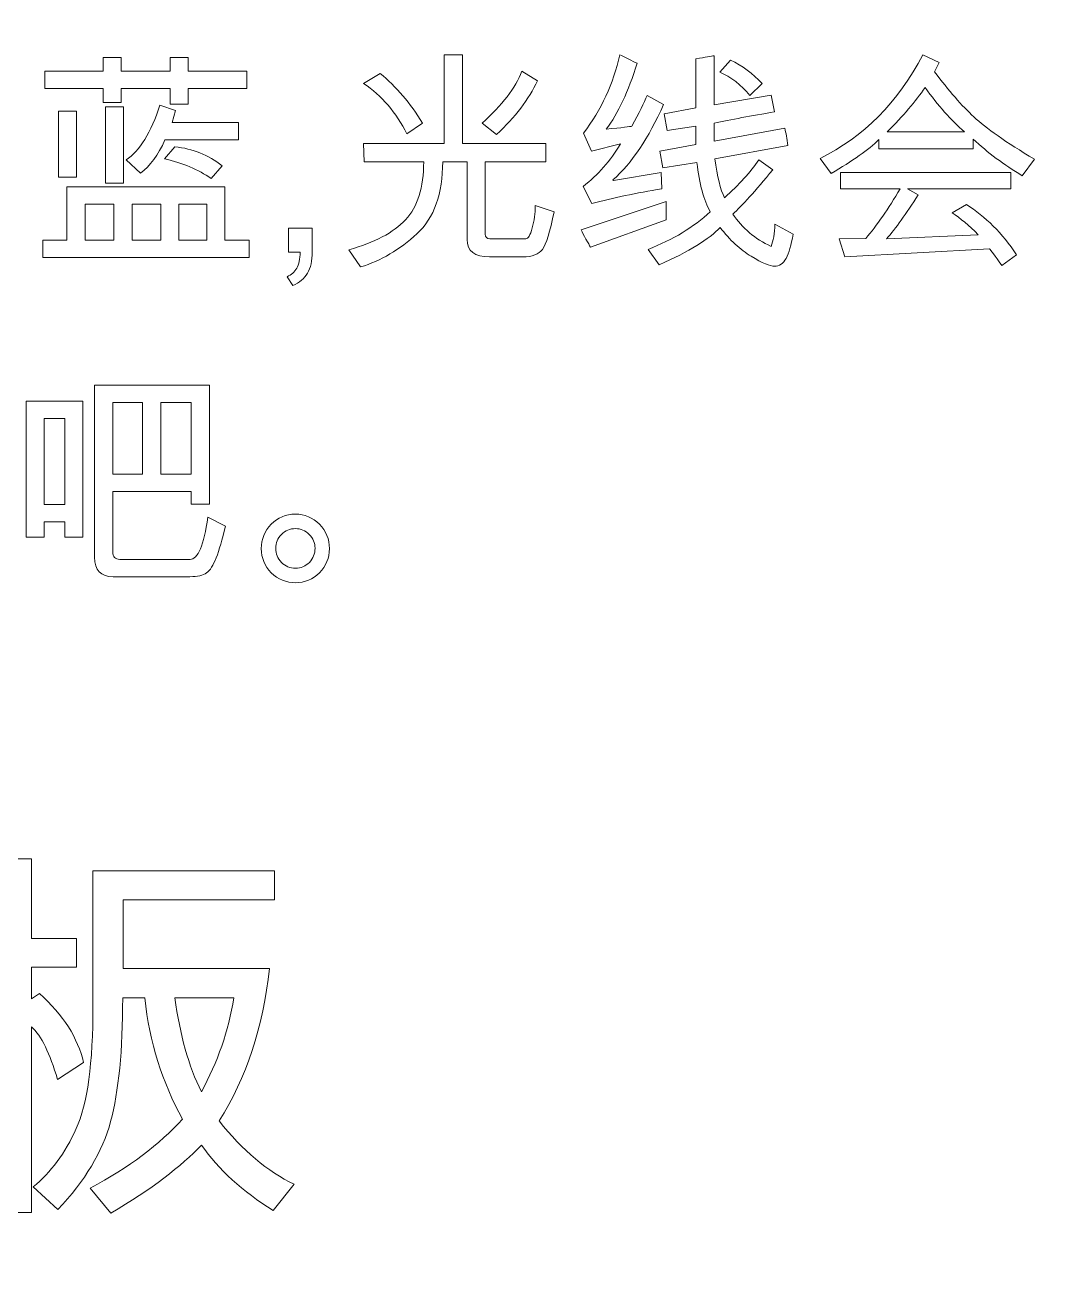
# Model space of a CAD drawing. Header units: millimetres. Extents: x 323 to 983, y 59 to 560.
# Drawn here: x 484.2 to 520.01, y 163.19 to 207.17 of the extents above; entities that cross this region are included whole.
import ezdxf

# ---------------------------------------------------------------- set-up
doc = ezdxf.new("R2010")
doc.units = ezdxf.units.MM
doc.header["$MEASUREMENT"] = 0
doc.layers.add('layer 1', color=7, linetype='Continuous')

msp = doc.modelspace()

# ---------------------------------------------------------------- linework, layer by layer
at = {"layer": 'layer 1', "color": 142, "lineweight": 9}
msp.add_open_spline([(332.7743, 558.5647), (332.7743, 558.5647), (612.7743, 558.5647), (612.7743, 558.5647), (612.7743, 558.5647), (615.4248, 558.5664), (617.9674, 557.5151), (619.8428, 555.6421), (619.8428, 555.6421), (621.7182, 553.7691), (622.7727, 551.2152), (622.7743, 548.5647), (622.7743, 548.5647), (622.7743, 548.5647), (622.7743, 68.5647), (622.7743, 68.5647), (622.7743, 68.5647), (622.776, 65.9143), (621.7247, 63.3717), (619.8517, 61.4963), (619.8517, 61.4963), (617.9787, 59.6209), (615.4248, 58.5664), (612.7743, 58.5647), (612.7743, 58.5647), (612.7743, 58.5647), (332.7743, 58.5647), (332.7743, 58.5647), (332.7743, 58.5647), (330.1239, 58.5631), (327.5813, 59.6144), (325.7059, 61.4873), (325.7059, 61.4873), (323.8305, 63.3603), (322.776, 65.9143), (322.7743, 68.5647), (322.7743, 68.5647), (322.7743, 68.5647), (322.7743, 548.5647), (322.7743, 548.5647), (322.7743, 548.5647), (322.7727, 551.2152), (323.824, 553.7578), (325.6969, 555.6332), (325.6969, 555.6332), (327.5699, 557.5086), (330.1239, 558.5631), (332.7743, 558.5647)], degree=3, knots=[0, 0, 0, 0, 0.0833333, 0.0833333, 0.0833333, 0.0833333, 0.1666667, 0.1666667, 0.1666667, 0.1666667, 0.25, 0.25, 0.25, 0.25, 0.3333333, 0.3333333, 0.3333333, 0.3333333, 0.4166667, 0.4166667, 0.4166667, 0.4166667, 0.5, 0.5, 0.5, 0.5, 0.5833333, 0.5833333, 0.5833333, 0.5833333, 0.6666667, 0.6666667, 0.6666667, 0.6666667, 0.75, 0.75, 0.75, 0.75, 0.8333333, 0.8333333, 0.8333333, 0.8333333, 0.9166667, 0.9166667, 0.9166667, 0.9166667, 1, 1, 1, 1], dxfattribs=at)
at = {"layer": 'layer 1', "lineweight": 9}
for points, knots in [([(491.9931, 204.9475), (491.9931, 204.9475), (489.9348, 204.9475), (489.9348, 204.9475), (489.9348, 204.9475), (489.9348, 204.9475), (489.9348, 204.3975), (489.9348, 204.3975), (489.9348, 204.3975), (489.9348, 204.3975), (489.3001, 204.3975), (489.3001, 204.3975), (489.3001, 204.3975), (489.3001, 204.3975), (489.3001, 204.9475), (489.3001, 204.9475), (489.3001, 204.9475), (489.3001, 204.9475), (487.5751, 204.9475), (487.5751, 204.9475), (487.5751, 204.9475), (487.5751, 204.9475), (487.5751, 204.4461), (487.5751, 204.4461), (487.5751, 204.4461), (487.5751, 204.4461), (486.9445, 204.4461), (486.9445, 204.4461), (486.9445, 204.4461), (486.9445, 204.4461), (486.9445, 204.9475), (486.9445, 204.9475), (486.9445, 204.9475), (486.9445, 204.9475), (484.8932, 204.9475), (484.8932, 204.9475), (484.8932, 204.9475), (484.8932, 204.9475), (484.8932, 205.5572), (484.8932, 205.5572), (484.8932, 205.5572), (484.8932, 205.5572), (486.9445, 205.5572), (486.9445, 205.5572), (486.9445, 205.5572), (486.9445, 205.5572), (486.9445, 206.0378), (486.9445, 206.0378), (486.9445, 206.0378), (486.9445, 206.0378), (487.5751, 206.0378), (487.5751, 206.0378), (487.5751, 206.0378), (487.5751, 206.0378), (487.5751, 205.5572), (487.5751, 205.5572), (487.5751, 205.5572), (487.5751, 205.5572), (489.3001, 205.5572), (489.3001, 205.5572), (489.3001, 205.5572), (489.3001, 205.5572), (489.3001, 206.0378), (489.3001, 206.0378), (489.3001, 206.0378), (489.3001, 206.0378), (489.9348, 206.0378), (489.9348, 206.0378), (489.9348, 206.0378), (489.9348, 206.0378), (489.9348, 205.5572), (489.9348, 205.5572), (489.9348, 205.5572), (489.9348, 205.5572), (491.9931, 205.5572), (491.9931, 205.5572), (491.9931, 205.5572), (491.9931, 205.5572), (491.9931, 204.9475), (491.9931, 204.9475)], [0, 0, 0, 0, 0.05, 0.05, 0.05, 0.05, 0.1, 0.1, 0.1, 0.1, 0.15, 0.15, 0.15, 0.15, 0.2, 0.2, 0.2, 0.2, 0.25, 0.25, 0.25, 0.25, 0.3, 0.3, 0.3, 0.3, 0.35, 0.35, 0.35, 0.35, 0.4, 0.4, 0.4, 0.4, 0.45, 0.45, 0.45, 0.45, 0.5, 0.5, 0.5, 0.5, 0.55, 0.55, 0.55, 0.55, 0.6, 0.6, 0.6, 0.6, 0.65, 0.65, 0.65, 0.65, 0.7, 0.7, 0.7, 0.7, 0.75, 0.75, 0.75, 0.75, 0.8, 0.8, 0.8, 0.8, 0.85, 0.85, 0.85, 0.85, 0.9, 0.9, 0.9, 0.9, 0.95, 0.95, 0.95, 0.95, 1, 1, 1, 1]), ([(502.7765, 200.6142), (502.6362, 199.9058), (502.5001, 199.4642), (502.3695, 199.2906), (502.3695, 199.2906), (502.239, 199.1169), (502.0098, 199.0308), (501.682, 199.0308), (501.682, 199.0308), (501.682, 199.0308), (500.5098, 199.0308), (500.5098, 199.0308), (500.5098, 199.0308), (499.9862, 199.0308), (499.7251, 199.2336), (499.7251, 199.6406), (499.7251, 199.6406), (499.7251, 199.6406), (499.7251, 202.3711), (499.7251, 202.3711), (499.7251, 202.3711), (499.7251, 202.3711), (498.8668, 202.3711), (498.8668, 202.3711), (498.8668, 202.3711), (498.8695, 201.2461), (498.5681, 200.4031), (497.9626, 199.8419), (497.9626, 199.8419), (497.3584, 199.2822), (496.6987, 198.8919), (495.9848, 198.6725), (495.9848, 198.6725), (495.9848, 198.6725), (495.5751, 199.2794), (495.5751, 199.2794), (495.5751, 199.2794), (496.4723, 199.5281), (497.1348, 199.8794), (497.5598, 200.3322), (497.5598, 200.3322), (497.9862, 200.7864), (498.1987, 201.4655), (498.1987, 202.3711), (498.1987, 202.3711), (498.1987, 202.3711), (496.107, 202.3711), (496.107, 202.3711), (496.107, 202.3711), (496.107, 202.3711), (496.0918, 203.0058), (496.0918, 203.0058), (496.0918, 203.0058), (496.0918, 203.0058), (498.9237, 203.0058), (498.9237, 203.0058), (498.9237, 203.0058), (498.9237, 203.0058), (498.9237, 206.1308), (498.9237, 206.1308), (498.9237, 206.1308), (498.9237, 206.1308), (499.5584, 206.1308), (499.5584, 206.1308), (499.5584, 206.1308), (499.5584, 206.1308), (499.5584, 203.0058), (499.5584, 203.0058), (499.5584, 203.0058), (499.5584, 203.0058), (502.4834, 203.0058), (502.4834, 203.0058), (502.4834, 203.0058), (502.4834, 203.0058), (502.4834, 202.3711), (502.4834, 202.3711), (502.4834, 202.3711), (502.4834, 202.3711), (500.3598, 202.3711), (500.3598, 202.3711), (500.3598, 202.3711), (500.3598, 202.3711), (500.3598, 199.8239), (500.3598, 199.8239), (500.3598, 199.8239), (500.3598, 199.7183), (500.4154, 199.6656), (500.5265, 199.6656), (500.5265, 199.6656), (500.5265, 199.6656), (501.7834, 199.6656), (501.7834, 199.6656), (501.7834, 199.6656), (501.8654, 199.6656), (501.9417, 199.7919), (502.0112, 200.0433), (502.0112, 200.0433), (502.082, 200.2961), (502.1167, 200.5586), (502.1167, 200.8294), (502.1167, 200.8294), (502.1167, 200.8294), (502.7765, 200.6142), (502.7765, 200.6142)], [0, 0, 0, 0, 0.0384615, 0.0384615, 0.0384615, 0.0384615, 0.0769231, 0.0769231, 0.0769231, 0.0769231, 0.1153846, 0.1153846, 0.1153846, 0.1153846, 0.1538462, 0.1538462, 0.1538462, 0.1538462, 0.1923077, 0.1923077, 0.1923077, 0.1923077, 0.2307692, 0.2307692, 0.2307692, 0.2307692, 0.2692308, 0.2692308, 0.2692308, 0.2692308, 0.3076923, 0.3076923, 0.3076923, 0.3076923, 0.3461538, 0.3461538, 0.3461538, 0.3461538, 0.3846154, 0.3846154, 0.3846154, 0.3846154, 0.4230769, 0.4230769, 0.4230769, 0.4230769, 0.4615385, 0.4615385, 0.4615385, 0.4615385, 0.5, 0.5, 0.5, 0.5, 0.5384615, 0.5384615, 0.5384615, 0.5384615, 0.5769231, 0.5769231, 0.5769231, 0.5769231, 0.6153846, 0.6153846, 0.6153846, 0.6153846, 0.6538462, 0.6538462, 0.6538462, 0.6538462, 0.6923077, 0.6923077, 0.6923077, 0.6923077, 0.7307692, 0.7307692, 0.7307692, 0.7307692, 0.7692308, 0.7692308, 0.7692308, 0.7692308, 0.8076923, 0.8076923, 0.8076923, 0.8076923, 0.8461538, 0.8461538, 0.8461538, 0.8461538, 0.8846154, 0.8846154, 0.8846154, 0.8846154, 0.9230769, 0.9230769, 0.9230769, 0.9230769, 0.9615385, 0.9615385, 0.9615385, 0.9615385, 1, 1, 1, 1]), ([(506.6181, 204.3808), (506.0973, 203.2044), (505.5056, 202.3211), (504.8431, 201.7322), (504.8431, 201.7322), (504.8431, 201.7322), (504.8598, 201.7128), (504.8598, 201.7128), (504.8598, 201.7128), (504.8598, 201.7128), (506.5403, 201.9892), (506.5403, 201.9892), (506.5403, 201.9892), (506.5403, 201.9892), (506.557, 201.4239), (506.557, 201.4239), (506.557, 201.4239), (505.6639, 201.2711), (504.8473, 201.0989), (504.107, 200.9058), (504.107, 200.9058), (504.107, 200.9058), (503.8015, 201.5044), (503.8015, 201.5044), (503.8015, 201.5044), (504.3167, 201.9058), (504.7528, 202.4044), (505.1084, 202.9975), (505.1084, 202.9975), (505.1084, 202.9975), (504.0903, 202.7461), (504.0903, 202.7461), (504.0903, 202.7461), (504.0903, 202.7461), (503.8098, 203.3725), (503.8098, 203.3725), (503.8098, 203.3725), (504.4292, 204.1975), (504.8528, 205.1141), (505.0834, 206.1225), (505.0834, 206.1225), (505.1514, 206.0961), (505.2501, 206.0489), (505.3792, 205.9808), (505.3792, 205.9808), (505.507, 205.9128), (505.6112, 205.8655), (505.6903, 205.8378), (505.6903, 205.8378), (505.3862, 204.8378), (505.0251, 204.0628), (504.607, 203.5141), (504.607, 203.5141), (505.1612, 203.5669), (505.4612, 203.6016), (505.507, 203.6211), (505.507, 203.6211), (505.7612, 204.0891), (505.9389, 204.4489), (506.0403, 204.6989), (506.0403, 204.6989), (506.0403, 204.6989), (506.6181, 204.3808), (506.6181, 204.3808)], [0, 0, 0, 0, 0.0625, 0.0625, 0.0625, 0.0625, 0.125, 0.125, 0.125, 0.125, 0.1875, 0.1875, 0.1875, 0.1875, 0.25, 0.25, 0.25, 0.25, 0.3125, 0.3125, 0.3125, 0.3125, 0.375, 0.375, 0.375, 0.375, 0.4375, 0.4375, 0.4375, 0.4375, 0.5, 0.5, 0.5, 0.5, 0.5625, 0.5625, 0.5625, 0.5625, 0.625, 0.625, 0.625, 0.625, 0.6875, 0.6875, 0.6875, 0.6875, 0.75, 0.75, 0.75, 0.75, 0.8125, 0.8125, 0.8125, 0.8125, 0.875, 0.875, 0.875, 0.875, 0.9375, 0.9375, 0.9375, 0.9375, 1, 1, 1, 1]), ([(511.1667, 199.8239), (511.1042, 199.4447), (511.0223, 199.1614), (510.9209, 198.9753), (510.9209, 198.9753), (510.8195, 198.7906), (510.6834, 198.6975), (510.5153, 198.6975), (510.5153, 198.6975), (510.3611, 198.6975), (510.0889, 198.8142), (509.6973, 199.0475), (509.6973, 199.0475), (509.307, 199.2808), (508.9431, 199.6197), (508.607, 200.0642), (508.607, 200.0642), (508.2278, 199.6489), (507.5139, 199.2128), (506.4667, 198.7544), (506.4667, 198.7544), (506.4667, 198.7544), (506.0764, 199.2906), (506.0764, 199.2906), (506.0764, 199.2906), (506.9528, 199.6322), (507.6792, 200.0739), (508.257, 200.6142), (508.257, 200.6142), (508.032, 201.0155), (507.8778, 201.5933), (507.7931, 202.3475), (507.7931, 202.3475), (507.7931, 202.3475), (506.5931, 202.1558), (506.5931, 202.1558), (506.5931, 202.1558), (506.5931, 202.1558), (506.4917, 202.7461), (506.4917, 202.7461), (506.4917, 202.7461), (506.4917, 202.7461), (507.757, 202.9739), (507.757, 202.9739), (507.757, 202.9739), (507.757, 202.9739), (507.757, 203.6211), (507.757, 203.6211), (507.757, 203.6211), (507.757, 203.6211), (506.7514, 203.4655), (506.7514, 203.4655), (506.7514, 203.4655), (506.7514, 203.4655), (506.6417, 204.0558), (506.6417, 204.0558), (506.6417, 204.0558), (506.6417, 204.0558), (507.757, 204.2628), (507.757, 204.2628), (507.757, 204.2628), (507.757, 204.2628), (507.757, 205.9808), (507.757, 205.9808), (507.757, 205.9808), (508.0903, 206.0489), (508.3028, 206.085), (508.3917, 206.0905), (508.3917, 206.0905), (508.3917, 206.0905), (508.3917, 204.3739), (508.3917, 204.3739), (508.3917, 204.3739), (508.3917, 204.3739), (510.4014, 204.7072), (510.4014, 204.7072), (510.4014, 204.7072), (510.4014, 204.7072), (510.5153, 204.1211), (510.5153, 204.1211), (510.5153, 204.1211), (509.6945, 203.9822), (508.9862, 203.853), (508.3917, 203.7308), (508.3917, 203.7308), (508.3917, 203.7308), (508.3917, 203.0961), (508.3917, 203.0961), (508.3917, 203.0961), (508.3917, 203.0961), (510.8736, 203.5475), (510.8736, 203.5475), (510.8736, 203.5475), (510.9195, 203.3822), (510.957, 203.1794), (510.9834, 202.9405), (510.9834, 202.9405), (510.9834, 202.9405), (508.4167, 202.4725), (508.4167, 202.4725), (508.4167, 202.4725), (508.5056, 201.8461), (508.6195, 201.3905), (508.7584, 201.1058), (508.7584, 201.1058), (509.2653, 201.5614), (509.6681, 202.0044), (509.9667, 202.4322), (509.9667, 202.4322), (509.9667, 202.4322), (510.4584, 202.0905), (510.4584, 202.0905), (510.4584, 202.0905), (509.832, 201.3364), (509.3625, 200.8169), (509.0514, 200.5322), (509.0514, 200.5322), (509.382, 200.0378), (509.8292, 199.66), (510.3931, 199.3975), (510.3931, 199.3975), (510.4723, 199.5919), (510.5181, 199.8517), (510.532, 200.1739), (510.532, 200.1739), (510.532, 200.1739), (511.1667, 199.8239), (511.1667, 199.8239)], [0, 0, 0, 0, 0.03125, 0.03125, 0.03125, 0.03125, 0.0625, 0.0625, 0.0625, 0.0625, 0.09375, 0.09375, 0.09375, 0.09375, 0.125, 0.125, 0.125, 0.125, 0.15625, 0.15625, 0.15625, 0.15625, 0.1875, 0.1875, 0.1875, 0.1875, 0.21875, 0.21875, 0.21875, 0.21875, 0.25, 0.25, 0.25, 0.25, 0.28125, 0.28125, 0.28125, 0.28125, 0.3125, 0.3125, 0.3125, 0.3125, 0.34375, 0.34375, 0.34375, 0.34375, 0.375, 0.375, 0.375, 0.375, 0.40625, 0.40625, 0.40625, 0.40625, 0.4375, 0.4375, 0.4375, 0.4375, 0.46875, 0.46875, 0.46875, 0.46875, 0.5, 0.5, 0.5, 0.5, 0.53125, 0.53125, 0.53125, 0.53125, 0.5625, 0.5625, 0.5625, 0.5625, 0.59375, 0.59375, 0.59375, 0.59375, 0.625, 0.625, 0.625, 0.625, 0.65625, 0.65625, 0.65625, 0.65625, 0.6875, 0.6875, 0.6875, 0.6875, 0.71875, 0.71875, 0.71875, 0.71875, 0.75, 0.75, 0.75, 0.75, 0.78125, 0.78125, 0.78125, 0.78125, 0.8125, 0.8125, 0.8125, 0.8125, 0.84375, 0.84375, 0.84375, 0.84375, 0.875, 0.875, 0.875, 0.875, 0.90625, 0.90625, 0.90625, 0.90625, 0.9375, 0.9375, 0.9375, 0.9375, 0.96875, 0.96875, 0.96875, 0.96875, 1, 1, 1, 1]), ([(510.0848, 205.1141), (510.0848, 205.1141), (509.6487, 204.6989), (509.6487, 204.6989), (509.6487, 204.6989), (509.3431, 205.0725), (508.9903, 205.3475), (508.5917, 205.5211), (508.5917, 205.5211), (508.5917, 205.5211), (508.9653, 205.9405), (508.9653, 205.9405), (508.9653, 205.9405), (509.3806, 205.7475), (509.7542, 205.4725), (510.0848, 205.1141)], [0, 0, 0, 0, 0.25, 0.25, 0.25, 0.25, 0.5, 0.5, 0.5, 0.5, 0.75, 0.75, 0.75, 0.75, 1, 1, 1, 1]), ([(519.6431, 202.4572), (519.6431, 202.4572), (519.2153, 201.8794), (519.2153, 201.8794), (519.2153, 201.8794), (518.5695, 202.2642), (517.9945, 202.6933), (517.4903, 203.1642), (517.4903, 203.1642), (517.4903, 203.1642), (517.4903, 202.8225), (517.4903, 202.8225), (517.4903, 202.8225), (517.4903, 202.8225), (514.182, 202.8225), (514.182, 202.8225), (514.182, 202.8225), (514.182, 202.8225), (514.182, 203.1489), (514.182, 203.1489), (514.182, 203.1489), (513.8125, 202.7933), (513.2528, 202.3961), (512.5014, 201.9558), (512.5014, 201.9558), (512.5014, 201.9558), (512.1153, 202.4892), (512.1153, 202.4892), (512.1153, 202.4892), (513.6445, 203.2433), (514.8472, 204.4572), (515.7236, 206.1308), (515.7236, 206.1308), (515.7236, 206.1308), (516.3014, 205.8628), (516.3014, 205.8628), (516.3014, 205.8628), (516.3014, 205.8628), (516.1347, 205.5294), (516.1347, 205.5294), (516.1347, 205.5294), (516.6347, 204.8641), (517.0945, 204.3364), (517.5139, 203.9433), (517.5139, 203.9433), (517.9347, 203.5516), (518.6445, 203.0558), (519.6431, 202.4572)], [0, 0, 0, 0, 0.0833333, 0.0833333, 0.0833333, 0.0833333, 0.1666667, 0.1666667, 0.1666667, 0.1666667, 0.25, 0.25, 0.25, 0.25, 0.3333333, 0.3333333, 0.3333333, 0.3333333, 0.4166667, 0.4166667, 0.4166667, 0.4166667, 0.5, 0.5, 0.5, 0.5, 0.5833333, 0.5833333, 0.5833333, 0.5833333, 0.6666667, 0.6666667, 0.6666667, 0.6666667, 0.75, 0.75, 0.75, 0.75, 0.8333333, 0.8333333, 0.8333333, 0.8333333, 0.9166667, 0.9166667, 0.9166667, 0.9166667, 1, 1, 1, 1]), ([(498.1584, 203.7225), (498.1584, 203.7225), (497.6084, 203.3475), (497.6084, 203.3475), (497.6084, 203.3475), (497.232, 204.0989), (496.7265, 204.6905), (496.0918, 205.1225), (496.0918, 205.1225), (496.0918, 205.1225), (496.6654, 205.4725), (496.6654, 205.4725), (496.6654, 205.4725), (497.2376, 205.0114), (497.7348, 204.428), (498.1584, 203.7225)], [0, 0, 0, 0, 0.25, 0.25, 0.25, 0.25, 0.5, 0.5, 0.5, 0.5, 0.75, 0.75, 0.75, 0.75, 1, 1, 1, 1]), ([(502.1903, 205.2155), (501.889, 204.5641), (501.4126, 203.9364), (500.7584, 203.3322), (500.7584, 203.3322), (500.7584, 203.3322), (500.2501, 203.7308), (500.2501, 203.7308), (500.2501, 203.7308), (500.9529, 204.3572), (501.4167, 204.9628), (501.6417, 205.5489), (501.6417, 205.5489), (501.6417, 205.5489), (502.1903, 205.2155), (502.1903, 205.2155)], [0, 0, 0, 0, 0.25, 0.25, 0.25, 0.25, 0.5, 0.5, 0.5, 0.5, 0.75, 0.75, 0.75, 0.75, 1, 1, 1, 1]), ([(517.1847, 203.4211), (516.7153, 203.828), (516.2542, 204.3475), (515.8014, 204.9794), (515.8014, 204.9794), (515.4709, 204.4961), (515.0278, 203.9766), (514.475, 203.4211), (514.475, 203.4211), (514.475, 203.4211), (517.1847, 203.4211), (517.1847, 203.4211)], [0, 0, 0, 0, 0.3333333, 0.3333333, 0.3333333, 0.3333333, 0.6666667, 0.6666667, 0.6666667, 0.6666667, 1, 1, 1, 1]), ([(486.0084, 201.8308), (486.0084, 201.8308), (485.3779, 201.8308), (485.3779, 201.8308), (485.3779, 201.8308), (485.3779, 201.8308), (485.3779, 204.1489), (485.3779, 204.1489), (485.3779, 204.1489), (485.3779, 204.1489), (486.0084, 204.1489), (486.0084, 204.1489), (486.0084, 204.1489), (486.0084, 204.1489), (486.0084, 201.8308), (486.0084, 201.8308)], [0, 0, 0, 0, 0.25, 0.25, 0.25, 0.25, 0.5, 0.5, 0.5, 0.5, 0.75, 0.75, 0.75, 0.75, 1, 1, 1, 1]), ([(487.6598, 201.6225), (487.6598, 201.6225), (487.0251, 201.6225), (487.0251, 201.6225), (487.0251, 201.6225), (487.0251, 201.6225), (487.0251, 204.3044), (487.0251, 204.3044), (487.0251, 204.3044), (487.0251, 204.3044), (487.6598, 204.3044), (487.6598, 204.3044), (487.6598, 204.3044), (487.6598, 204.3044), (487.6598, 201.6225), (487.6598, 201.6225)], [0, 0, 0, 0, 0.25, 0.25, 0.25, 0.25, 0.5, 0.5, 0.5, 0.5, 0.75, 0.75, 0.75, 0.75, 1, 1, 1, 1]), ([(491.7001, 203.1405), (491.7001, 203.1405), (489.1168, 203.1405), (489.1168, 203.1405), (489.1168, 203.1405), (488.8779, 202.603), (488.5918, 202.2142), (488.2584, 201.9725), (488.2584, 201.9725), (488.2584, 201.9725), (487.7501, 202.4322), (487.7501, 202.4322), (487.7501, 202.4322), (488.2265, 202.7558), (488.6251, 203.3961), (488.9418, 204.3572), (488.9418, 204.3572), (488.9418, 204.3572), (489.4918, 204.1655), (489.4918, 204.1655), (489.4918, 204.1655), (489.4918, 204.1655), (489.3695, 203.7461), (489.3695, 203.7461), (489.3695, 203.7461), (489.3695, 203.7461), (491.7001, 203.7461), (491.7001, 203.7461), (491.7001, 203.7461), (491.7001, 203.7461), (491.7001, 203.1405), (491.7001, 203.1405)], [0, 0, 0, 0, 0.125, 0.125, 0.125, 0.125, 0.25, 0.25, 0.25, 0.25, 0.375, 0.375, 0.375, 0.375, 0.5, 0.5, 0.5, 0.5, 0.625, 0.625, 0.625, 0.625, 0.75, 0.75, 0.75, 0.75, 0.875, 0.875, 0.875, 0.875, 1, 1, 1, 1]), ([(491.1195, 202.2294), (491.1195, 202.2294), (490.7362, 201.7808), (490.7362, 201.7808), (490.7362, 201.7808), (490.289, 202.0989), (489.7431, 202.3294), (489.1001, 202.4725), (489.1001, 202.4725), (489.1001, 202.4725), (489.4668, 202.8961), (489.4668, 202.8961), (489.4668, 202.8961), (490.0876, 202.828), (490.639, 202.6058), (491.1195, 202.2294)], [0, 0, 0, 0, 0.25, 0.25, 0.25, 0.25, 0.5, 0.5, 0.5, 0.5, 0.75, 0.75, 0.75, 0.75, 1, 1, 1, 1]), ([(519.0153, 199.1044), (519.0153, 199.1044), (518.4917, 198.7294), (518.4917, 198.7294), (518.4917, 198.7294), (518.2472, 199.0739), (518.1028, 199.2669), (518.0597, 199.3072), (518.0597, 199.3072), (518.0597, 199.3072), (512.982, 199.0308), (512.982, 199.0308), (512.982, 199.0308), (512.982, 199.0308), (512.782, 199.6656), (512.782, 199.6656), (512.782, 199.6656), (512.782, 199.6656), (513.7181, 199.6739), (513.7181, 199.6739), (513.7181, 199.6739), (514.1111, 200.135), (514.5139, 200.7183), (514.9264, 201.4239), (514.9264, 201.4239), (514.9264, 201.4239), (512.8348, 201.4239), (512.8348, 201.4239), (512.8348, 201.4239), (512.8348, 201.4239), (512.8348, 201.9892), (512.8348, 201.9892), (512.8348, 201.9892), (512.8348, 201.9892), (518.8167, 201.9892), (518.8167, 201.9892), (518.8167, 201.9892), (518.8167, 201.9892), (518.8167, 201.4239), (518.8167, 201.4239), (518.8167, 201.4239), (518.8167, 201.4239), (515.1834, 201.4239), (515.1834, 201.4239), (515.1834, 201.4239), (515.1834, 201.4239), (515.557, 201.2072), (515.557, 201.2072), (515.557, 201.2072), (515.1361, 200.5406), (514.7681, 200.0239), (514.45, 199.6572), (514.45, 199.6572), (514.45, 199.6572), (517.6653, 199.8072), (517.6653, 199.8072), (517.6653, 199.8072), (517.3417, 200.1336), (517.0375, 200.3878), (516.75, 200.5725), (516.75, 200.5725), (516.75, 200.5725), (517.25, 200.8739), (517.25, 200.8739), (517.25, 200.8739), (517.9195, 200.4447), (518.5083, 199.8558), (519.0153, 199.1044)], [0, 0, 0, 0, 0.0588235, 0.0588235, 0.0588235, 0.0588235, 0.1176471, 0.1176471, 0.1176471, 0.1176471, 0.1764706, 0.1764706, 0.1764706, 0.1764706, 0.2352941, 0.2352941, 0.2352941, 0.2352941, 0.2941176, 0.2941176, 0.2941176, 0.2941176, 0.3529412, 0.3529412, 0.3529412, 0.3529412, 0.4117647, 0.4117647, 0.4117647, 0.4117647, 0.4705882, 0.4705882, 0.4705882, 0.4705882, 0.5294118, 0.5294118, 0.5294118, 0.5294118, 0.5882353, 0.5882353, 0.5882353, 0.5882353, 0.6470588, 0.6470588, 0.6470588, 0.6470588, 0.7058824, 0.7058824, 0.7058824, 0.7058824, 0.7647059, 0.7647059, 0.7647059, 0.7647059, 0.8235294, 0.8235294, 0.8235294, 0.8235294, 0.8823529, 0.8823529, 0.8823529, 0.8823529, 0.9411765, 0.9411765, 0.9411765, 0.9411765, 1, 1, 1, 1]), ([(492.0751, 199.0058), (492.0751, 199.0058), (484.8279, 199.0058), (484.8279, 199.0058), (484.8279, 199.0058), (484.8279, 199.0058), (484.8279, 199.6128), (484.8279, 199.6128), (484.8279, 199.6128), (484.8279, 199.6128), (485.6751, 199.6128), (485.6751, 199.6128), (485.6751, 199.6128), (485.6751, 199.6128), (485.6751, 201.4878), (485.6751, 201.4878), (485.6751, 201.4878), (485.6751, 201.4878), (491.2168, 201.4878), (491.2168, 201.4878), (491.2168, 201.4878), (491.2168, 201.4878), (491.2168, 199.6128), (491.2168, 199.6128), (491.2168, 199.6128), (491.2168, 199.6128), (492.0751, 199.6128), (492.0751, 199.6128), (492.0751, 199.6128), (492.0751, 199.6128), (492.0751, 199.0058), (492.0751, 199.0058)], [0, 0, 0, 0, 0.125, 0.125, 0.125, 0.125, 0.25, 0.25, 0.25, 0.25, 0.375, 0.375, 0.375, 0.375, 0.5, 0.5, 0.5, 0.5, 0.625, 0.625, 0.625, 0.625, 0.75, 0.75, 0.75, 0.75, 0.875, 0.875, 0.875, 0.875, 1, 1, 1, 1]), ([(487.3265, 199.6128), (487.3265, 199.6128), (487.3265, 200.8822), (487.3265, 200.8822), (487.3265, 200.8822), (487.3265, 200.8822), (486.3098, 200.8822), (486.3098, 200.8822), (486.3098, 200.8822), (486.3098, 200.8822), (486.3098, 199.6128), (486.3098, 199.6128), (486.3098, 199.6128), (486.3098, 199.6128), (487.3265, 199.6128), (487.3265, 199.6128)], [0, 0, 0, 0, 0.25, 0.25, 0.25, 0.25, 0.5, 0.5, 0.5, 0.5, 0.75, 0.75, 0.75, 0.75, 1, 1, 1, 1]), ([(488.9668, 199.6128), (488.9668, 199.6128), (488.9668, 200.8822), (488.9668, 200.8822), (488.9668, 200.8822), (488.9668, 200.8822), (487.9612, 200.8822), (487.9612, 200.8822), (487.9612, 200.8822), (487.9612, 200.8822), (487.9612, 199.6128), (487.9612, 199.6128), (487.9612, 199.6128), (487.9612, 199.6128), (488.9668, 199.6128), (488.9668, 199.6128)], [0, 0, 0, 0, 0.25, 0.25, 0.25, 0.25, 0.5, 0.5, 0.5, 0.5, 0.75, 0.75, 0.75, 0.75, 1, 1, 1, 1]), ([(490.5862, 199.6128), (490.5862, 199.6128), (490.5862, 200.8822), (490.5862, 200.8822), (490.5862, 200.8822), (490.5862, 200.8822), (489.6015, 200.8822), (489.6015, 200.8822), (489.6015, 200.8822), (489.6015, 200.8822), (489.6015, 199.6128), (489.6015, 199.6128), (489.6015, 199.6128), (489.6015, 199.6128), (490.5862, 199.6128), (490.5862, 199.6128)], [0, 0, 0, 0, 0.25, 0.25, 0.25, 0.25, 0.5, 0.5, 0.5, 0.5, 0.75, 0.75, 0.75, 0.75, 1, 1, 1, 1]), ([(506.7153, 200.3322), (506.7153, 200.3322), (504.0501, 199.3725), (504.0501, 199.3725), (504.0501, 199.3725), (504.0237, 199.4267), (503.9709, 199.5183), (503.8959, 199.6489), (503.8959, 199.6489), (503.8195, 199.7794), (503.7626, 199.8906), (503.7251, 199.9822), (503.7251, 199.9822), (503.7251, 199.9822), (506.7153, 200.9794), (506.7153, 200.9794), (506.7153, 200.9794), (506.7153, 200.9794), (506.7153, 200.3322), (506.7153, 200.3322)], [0, 0, 0, 0, 0.2, 0.2, 0.2, 0.2, 0.4, 0.4, 0.4, 0.4, 0.6, 0.6, 0.6, 0.6, 0.8, 0.8, 0.8, 0.8, 1, 1, 1, 1]), ([(493.4501, 199.1975), (493.4501, 199.1975), (493.4501, 200.0322), (493.4501, 200.0322), (493.4501, 200.0322), (493.4501, 200.0322), (494.2848, 200.0322), (494.2848, 200.0322), (494.2848, 200.0322), (494.2848, 200.0322), (494.2848, 199.1975), (494.2848, 199.1975), (494.2848, 199.1975), (494.2848, 198.8906), (494.2306, 198.6433), (494.1223, 198.4544), (494.1223, 198.4544), (494.0126, 198.2669), (493.8404, 198.1211), (493.6056, 198.0169), (493.6056, 198.0169), (493.6056, 198.0169), (493.4015, 198.3308), (493.4015, 198.3308), (493.4015, 198.3308), (493.5556, 198.3989), (493.6695, 198.4989), (493.7431, 198.6294), (493.7431, 198.6294), (493.8167, 198.7614), (493.857, 198.9503), (493.8654, 199.1975), (493.8654, 199.1975), (493.8654, 199.1975), (493.4501, 199.1975), (493.4501, 199.1975)], [0, 0, 0, 0, 0.1111111, 0.1111111, 0.1111111, 0.1111111, 0.2222222, 0.2222222, 0.2222222, 0.2222222, 0.3333333, 0.3333333, 0.3333333, 0.3333333, 0.4444444, 0.4444444, 0.4444444, 0.4444444, 0.5555556, 0.5555556, 0.5555556, 0.5555556, 0.6666667, 0.6666667, 0.6666667, 0.6666667, 0.7777778, 0.7777778, 0.7777778, 0.7777778, 0.8888889, 0.8888889, 0.8888889, 0.8888889, 1, 1, 1, 1]), ([(491.2402, 189.567), (491.1291, 189.0976), (491.0222, 188.7281), (490.9166, 188.4601), (490.9166, 188.4601), (490.8125, 188.1906), (490.7, 188.0129), (490.5777, 187.924), (490.5777, 187.924), (490.4555, 187.8365), (490.2597, 187.792), (489.9916, 187.792), (489.9916, 187.792), (489.9916, 187.792), (487.2972, 187.792), (487.2972, 187.792), (487.2972, 187.792), (486.8639, 187.792), (486.6472, 188.0198), (486.6472, 188.4754), (486.6472, 188.4754), (486.6472, 188.4754), (486.6472, 194.5226), (486.6472, 194.5226), (486.6472, 194.5226), (486.6472, 194.5226), (490.675, 194.5226), (490.675, 194.5226), (490.675, 194.5226), (490.675, 194.5226), (490.675, 190.3392), (490.675, 190.3392), (490.675, 190.3392), (490.675, 190.3392), (490.0402, 190.3392), (490.0402, 190.3392), (490.0402, 190.3392), (490.0402, 190.3392), (490.0402, 190.7906), (490.0402, 190.7906), (490.0402, 190.7906), (490.0402, 190.7906), (487.2819, 190.7906), (487.2819, 190.7906), (487.2819, 190.7906), (487.2819, 190.7906), (487.2819, 188.6754), (487.2819, 188.6754), (487.2819, 188.6754), (487.2819, 188.4906), (487.3653, 188.399), (487.5333, 188.399), (487.5333, 188.399), (487.5333, 188.399), (490, 188.399), (490, 188.399), (490, 188.399), (490.2736, 188.399), (490.4805, 188.8934), (490.6222, 189.8837), (490.6222, 189.8837), (490.6222, 189.8837), (491.2402, 189.567), (491.2402, 189.567)], [0, 0, 0, 0, 0.0625, 0.0625, 0.0625, 0.0625, 0.125, 0.125, 0.125, 0.125, 0.1875, 0.1875, 0.1875, 0.1875, 0.25, 0.25, 0.25, 0.25, 0.3125, 0.3125, 0.3125, 0.3125, 0.375, 0.375, 0.375, 0.375, 0.4375, 0.4375, 0.4375, 0.4375, 0.5, 0.5, 0.5, 0.5, 0.5625, 0.5625, 0.5625, 0.5625, 0.625, 0.625, 0.625, 0.625, 0.6875, 0.6875, 0.6875, 0.6875, 0.75, 0.75, 0.75, 0.75, 0.8125, 0.8125, 0.8125, 0.8125, 0.875, 0.875, 0.875, 0.875, 0.9375, 0.9375, 0.9375, 0.9375, 1, 1, 1, 1]), ([(486.2319, 189.1837), (486.2319, 189.1837), (485.5972, 189.1837), (485.5972, 189.1837), (485.5972, 189.1837), (485.5972, 189.1837), (485.5972, 189.7253), (485.5972, 189.7253), (485.5972, 189.7253), (485.5972, 189.7253), (484.8722, 189.7253), (484.8722, 189.7253), (484.8722, 189.7253), (484.8722, 189.7253), (484.8722, 189.1837), (484.8722, 189.1837), (484.8722, 189.1837), (484.8722, 189.1837), (484.2417, 189.1837), (484.2417, 189.1837), (484.2417, 189.1837), (484.2417, 189.1837), (484.2417, 193.9573), (484.2417, 193.9573), (484.2417, 193.9573), (484.2417, 193.9573), (486.2319, 193.9573), (486.2319, 193.9573), (486.2319, 193.9573), (486.2319, 193.9573), (486.2319, 189.1837), (486.2319, 189.1837)], [0, 0, 0, 0, 0.125, 0.125, 0.125, 0.125, 0.25, 0.25, 0.25, 0.25, 0.375, 0.375, 0.375, 0.375, 0.5, 0.5, 0.5, 0.5, 0.625, 0.625, 0.625, 0.625, 0.75, 0.75, 0.75, 0.75, 0.875, 0.875, 0.875, 0.875, 1, 1, 1, 1]), ([(488.3319, 191.3976), (488.3319, 191.3976), (488.3319, 193.9156), (488.3319, 193.9156), (488.3319, 193.9156), (488.3319, 193.9156), (487.2819, 193.9156), (487.2819, 193.9156), (487.2819, 193.9156), (487.2819, 193.9156), (487.2819, 191.3976), (487.2819, 191.3976), (487.2819, 191.3976), (487.2819, 191.3976), (488.3319, 191.3976), (488.3319, 191.3976)], [0, 0, 0, 0, 0.25, 0.25, 0.25, 0.25, 0.5, 0.5, 0.5, 0.5, 0.75, 0.75, 0.75, 0.75, 1, 1, 1, 1]), ([(490.0402, 191.3976), (490.0402, 191.3976), (490.0402, 193.9156), (490.0402, 193.9156), (490.0402, 193.9156), (490.0402, 193.9156), (488.9666, 193.9156), (488.9666, 193.9156), (488.9666, 193.9156), (488.9666, 193.9156), (488.9666, 191.3976), (488.9666, 191.3976), (488.9666, 191.3976), (488.9666, 191.3976), (490.0402, 191.3976), (490.0402, 191.3976)], [0, 0, 0, 0, 0.25, 0.25, 0.25, 0.25, 0.5, 0.5, 0.5, 0.5, 0.75, 0.75, 0.75, 0.75, 1, 1, 1, 1]), ([(485.5972, 190.3309), (485.5972, 190.3309), (485.5972, 193.3503), (485.5972, 193.3503), (485.5972, 193.3503), (485.5972, 193.3503), (484.8722, 193.3503), (484.8722, 193.3503), (484.8722, 193.3503), (484.8722, 193.3503), (484.8722, 190.3309), (484.8722, 190.3309), (484.8722, 190.3309), (484.8722, 190.3309), (485.5972, 190.3309), (485.5972, 190.3309)], [0, 0, 0, 0, 0.25, 0.25, 0.25, 0.25, 0.5, 0.5, 0.5, 0.5, 0.75, 0.75, 0.75, 0.75, 1, 1, 1, 1]), ([(493.6902, 189.9892), (494.0208, 189.9892), (494.3041, 189.8712), (494.5388, 189.6351), (494.5388, 189.6351), (494.7736, 189.399), (494.8902, 189.1142), (494.8902, 188.7809), (494.8902, 188.7809), (494.8902, 188.4504), (494.7736, 188.167), (494.5402, 187.9323), (494.5402, 187.9323), (494.3069, 187.6976), (494.0263, 187.5809), (493.6986, 187.5809), (493.6986, 187.5809), (493.368, 187.5809), (493.0847, 187.6976), (492.85, 187.9323), (492.85, 187.9323), (492.6152, 188.167), (492.4986, 188.4504), (492.4986, 188.7809), (492.4986, 188.7809), (492.4986, 189.1142), (492.6152, 189.399), (492.8486, 189.6351), (492.8486, 189.6351), (493.0819, 189.8712), (493.3624, 189.9892), (493.6902, 189.9892)], [0, 0, 0, 0, 0.125, 0.125, 0.125, 0.125, 0.25, 0.25, 0.25, 0.25, 0.375, 0.375, 0.375, 0.375, 0.5, 0.5, 0.5, 0.5, 0.625, 0.625, 0.625, 0.625, 0.75, 0.75, 0.75, 0.75, 0.875, 0.875, 0.875, 0.875, 1, 1, 1, 1]), ([(493.6944, 188.0892), (493.8874, 188.0892), (494.0499, 188.1573), (494.1847, 188.2948), (494.1847, 188.2948), (494.3194, 188.4323), (494.3861, 188.5962), (494.3861, 188.7892), (494.3861, 188.7892), (494.3861, 188.9823), (494.318, 189.1448), (494.1833, 189.2795), (494.1833, 189.2795), (494.0472, 189.4142), (493.8847, 189.4809), (493.6944, 189.4809), (493.6944, 189.4809), (493.5041, 189.4809), (493.3416, 189.4142), (493.2055, 189.2795), (493.2055, 189.2795), (493.0708, 189.1448), (493.0027, 188.9823), (493.0027, 188.7892), (493.0027, 188.7892), (493.0027, 188.5962), (493.0694, 188.4323), (493.2041, 188.2948), (493.2041, 188.2948), (493.3388, 188.1573), (493.5013, 188.0892), (493.6944, 188.0892)], [0, 0, 0, 0, 0.125, 0.125, 0.125, 0.125, 0.25, 0.25, 0.25, 0.25, 0.375, 0.375, 0.375, 0.375, 0.5, 0.5, 0.5, 0.5, 0.625, 0.625, 0.625, 0.625, 0.75, 0.75, 0.75, 0.75, 0.875, 0.875, 0.875, 0.875, 1, 1, 1, 1]), ([(486.2574, 170.7276), (486.2574, 170.7276), (485.3407, 170.1304), (485.3407, 170.1304), (485.3407, 170.1304), (485.0792, 171.047), (484.7759, 171.6628), (484.4333, 171.9753), (484.4333, 171.9753), (484.4333, 171.9753), (484.4333, 165.4498), (484.4333, 165.4498), (484.4333, 165.4498), (484.4333, 165.4498), (483.3801, 165.4498), (483.3801, 165.4498), (483.3801, 165.4498), (483.3801, 165.4498), (483.3801, 171.4058), (483.3801, 171.4058), (483.3801, 171.4058), (483.056, 170.5771), (482.4449, 169.6929), (481.5491, 168.7531), (481.5491, 168.7531), (481.5491, 168.7531), (480.6694, 169.5193), (480.6694, 169.5193), (480.6694, 169.5193), (482.0977, 170.848), (482.9796, 172.3665), (483.313, 174.0702), (483.313, 174.0702), (483.313, 174.0702), (481.4079, 174.0702), (481.4079, 174.0702), (481.4079, 174.0702), (481.4079, 174.0702), (481.4079, 175.0864), (481.4079, 175.0864), (481.4079, 175.0864), (481.4079, 175.0864), (483.3801, 175.0864), (483.3801, 175.0864), (483.3801, 175.0864), (483.3801, 175.0864), (483.3801, 177.8804), (483.3801, 177.8804), (483.3801, 177.8804), (483.3801, 177.8804), (484.4333, 177.8804), (484.4333, 177.8804), (484.4333, 177.8804), (484.4333, 177.8804), (484.4333, 175.0864), (484.4333, 175.0864), (484.4333, 175.0864), (484.4333, 175.0864), (486.0051, 175.0864), (486.0051, 175.0864), (486.0051, 175.0864), (486.0051, 175.0864), (486.0051, 174.0702), (486.0051, 174.0702), (486.0051, 174.0702), (486.0051, 174.0702), (484.4333, 174.0702), (484.4333, 174.0702), (484.4333, 174.0702), (484.4333, 174.0702), (484.4333, 172.9637), (484.4333, 172.9637), (484.4333, 172.9637), (484.4333, 172.9637), (484.7111, 173.1535), (484.7111, 173.1535), (484.7111, 173.1535), (485.5468, 172.3896), (486.063, 171.5818), (486.2574, 170.7276)], [0, 0, 0, 0, 0.05, 0.05, 0.05, 0.05, 0.1, 0.1, 0.1, 0.1, 0.15, 0.15, 0.15, 0.15, 0.2, 0.2, 0.2, 0.2, 0.25, 0.25, 0.25, 0.25, 0.3, 0.3, 0.3, 0.3, 0.35, 0.35, 0.35, 0.35, 0.4, 0.4, 0.4, 0.4, 0.45, 0.45, 0.45, 0.45, 0.5, 0.5, 0.5, 0.5, 0.55, 0.55, 0.55, 0.55, 0.6, 0.6, 0.6, 0.6, 0.65, 0.65, 0.65, 0.65, 0.7, 0.7, 0.7, 0.7, 0.75, 0.75, 0.75, 0.75, 0.8, 0.8, 0.8, 0.8, 0.85, 0.85, 0.85, 0.85, 0.9, 0.9, 0.9, 0.9, 0.95, 0.95, 0.95, 0.95, 1, 1, 1, 1]), ([(493.6556, 166.4475), (493.6556, 166.4475), (492.9102, 165.5308), (492.9102, 165.5308), (492.9102, 165.5308), (491.8431, 166.1975), (491.0028, 166.9614), (490.394, 167.8248), (490.394, 167.8248), (489.6972, 167.0748), (488.637, 166.2762), (487.2134, 165.4313), (487.2134, 165.4313), (487.2134, 165.4313), (486.4935, 166.3109), (486.4935, 166.3109), (486.4935, 166.3109), (487.85, 167.0355), (488.9287, 167.8456), (489.7296, 168.7392), (489.7296, 168.7392), (489.019, 170.0239), (488.5792, 171.4406), (488.4056, 172.9915), (488.4056, 172.9915), (488.4056, 172.9915), (487.6324, 172.9915), (487.6324, 172.9915), (487.6324, 172.9915), (487.6324, 171.1512), (487.4912, 169.7044), (487.2088, 168.6489), (487.2088, 168.6489), (486.9264, 167.5933), (486.3083, 166.5632), (485.3546, 165.5586), (485.3546, 165.5586), (485.3546, 165.5586), (484.4935, 166.3526), (484.4935, 166.3526), (484.4935, 166.3526), (485.1093, 166.8595), (485.6116, 167.5424), (486.0028, 168.4012), (486.0028, 168.4012), (486.394, 169.26), (486.5884, 170.7021), (486.5884, 172.7276), (486.5884, 172.7276), (486.5884, 172.7276), (486.5884, 177.4614), (486.5884, 177.4614), (486.5884, 177.4614), (486.5884, 177.4614), (492.9634, 177.4614), (492.9634, 177.4614), (492.9634, 177.4614), (492.9634, 177.4614), (492.9634, 176.4359), (492.9634, 176.4359), (492.9634, 176.4359), (492.9634, 176.4359), (487.6463, 176.4359), (487.6463, 176.4359), (487.6463, 176.4359), (487.6463, 176.4359), (487.6463, 174.0285), (487.6463, 174.0285), (487.6463, 174.0285), (487.6463, 174.0285), (492.7806, 174.0285), (492.7806, 174.0285), (492.7806, 174.0285), (492.563, 171.9683), (491.975, 170.1813), (491.0167, 168.672), (491.0167, 168.672), (491.8361, 167.6373), (492.7157, 166.8943), (493.6556, 166.4475)], [0, 0, 0, 0, 0.05, 0.05, 0.05, 0.05, 0.1, 0.1, 0.1, 0.1, 0.15, 0.15, 0.15, 0.15, 0.2, 0.2, 0.2, 0.2, 0.25, 0.25, 0.25, 0.25, 0.3, 0.3, 0.3, 0.3, 0.35, 0.35, 0.35, 0.35, 0.4, 0.4, 0.4, 0.4, 0.45, 0.45, 0.45, 0.45, 0.5, 0.5, 0.5, 0.5, 0.55, 0.55, 0.55, 0.55, 0.6, 0.6, 0.6, 0.6, 0.65, 0.65, 0.65, 0.65, 0.7, 0.7, 0.7, 0.7, 0.75, 0.75, 0.75, 0.75, 0.8, 0.8, 0.8, 0.8, 0.85, 0.85, 0.85, 0.85, 0.9, 0.9, 0.9, 0.9, 0.95, 0.95, 0.95, 0.95, 1, 1, 1, 1]), ([(491.5329, 172.9915), (491.5329, 172.9915), (489.4634, 172.9915), (489.4634, 172.9915), (489.4634, 172.9915), (489.6417, 171.6998), (489.9495, 170.6003), (490.394, 169.6952), (490.394, 169.6952), (490.9681, 170.7369), (491.3477, 171.8341), (491.5329, 172.9915)], [0, 0, 0, 0, 0.3333333, 0.3333333, 0.3333333, 0.3333333, 0.6666667, 0.6666667, 0.6666667, 0.6666667, 1, 1, 1, 1])]:
    msp.add_open_spline(points, degree=3, knots=knots, dxfattribs=at)

doc.saveas('drawing.dxf')
